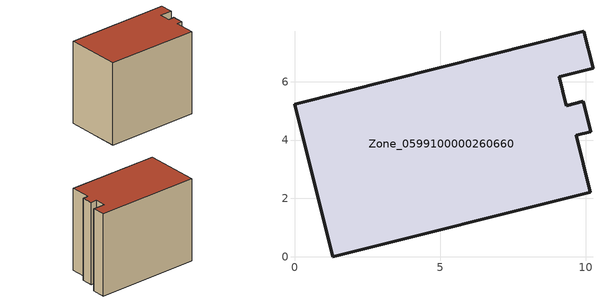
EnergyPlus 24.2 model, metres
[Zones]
Zone_0599100000260660
 floor ground (C_G): 9.92,7.73 10.24,6.47 9.08,6.18 9.33,5.18 9.91,5.33 10.17,4.29 9.66,4.16 10.15,2.21 1.32,0 0,5.23 z0
 wall outside (C_F): 1.32,0 10.15,2.21 9.66,4.16 10.17,4.29 9.91,5.33 9.33,5.18 9.08,6.18 10.24,6.47 9.92,7.73 0,5.23 1.32,0 z0:8.13
 roof outside (C_R): 10.24,6.47 9.92,7.73 0,5.23 1.32,0 10.15,2.21 9.66,4.16 10.17,4.29 9.91,5.33 9.33,5.18 9.08,6.18 z8.13
[BUILDING]
Pand.0599100000260660: North Axis=0; Terrain=City; Loads Convergence Tolerance Value=0.04; Temperature Convergence Tolerance Value=0.4; Solar Distribution=FullExterior; Maximum Number of Warmup Days=25; Minimum Number of Warmup Days=1
[Site:Location]
Rotterdam.The.Hague.AP_ZH_NLD Design_Conditions: Latitude=51.96; Longitude=4.45; Time Zone=1; Elevation=-4.5
[SITE:GROUNDTEMPERATURE:BUILDINGSURFACE]
18, 18, 18, 18, 18, 18, 18, 18, 18, 18, 18, 18
[MATERIAL] Thermal Absorptance=0.9; Solar Absorptance=0.7; Visible Absorptance=0.7
Name | Roughness | Thickness | Conductivity | Density | Specific Heat
G.TI.1975-1991 | MediumSmooth | 0.15 | 0.288461 | 540 | 1210
F.TI.1975-1991 | Rough | 0.3 | 0.230769 | 1920 | 840
R.TI.1975-1991 | MediumRough | 0.2 | 0.153846 | 1500 | 1000
[CONSTRUCTION]
C_G: G.TI.1975-1991
C_F: F.TI.1975-1991
C_R: R.TI.1975-1991
[ZONE]
Zone_0599100000260660: Type=1; Multiplier=1; Ceiling Height=Autocalculate; Volume=Autocalculate; Floor Area=autocalculate; Part of Total Floor Area=Yes
[ZONEINFILTRATION:DESIGNFLOWRATE]
Infil_Zone_0599100000260660: Zone or ZoneList or Space or SpaceList=Zone_0599100000260660; Schedule=AlwaysOn; Design Flow Rate Calculation Method=Flow/Area; Flow Rate per Floor Area=0.003; Constant Term Coefficient=1; Temperature Term Coefficient=0; Velocity Term Coefficient=0; Velocity Squared Term Coefficient=0
[HVACTEMPLATE:ZONE:IDEALLOADSAIRSYSTEM]
Zone_0599100000260660: Maximum Heating Supply Air Temperature=50; Minimum Cooling Supply Air Temperature=13; Maximum Heating Supply Air Humidity Ratio=0.0156; Minimum Cooling Supply Air Humidity Ratio=0.0077; Heating Limit=NoLimit; Cooling Limit=NoLimit; Dehumidification Control Type=ConstantSensibleHeatRatio; Cooling Sensible Heat Ratio=0.7; Dehumidification Setpoint=60; Humidification Control Type=None; Humidification Setpoint=30; Outdoor Air Method=None; Outdoor Air Flow Rate per Person=0.00944; Outdoor Air Flow Rate per Zone Floor Area=0; Outdoor Air Flow Rate per Zone=0; Demand Controlled Ventilation Type=None; Outdoor Air Economizer Type=NoEconomizer; Heat Recovery Type=None; Sensible Heat Recovery Effectiveness=0.7; Latent Heat Recovery Effectiveness=0.65
[ZONECONTROL:THERMOSTAT]
ThermostatControl_Zone_0599100000260660: Zone or ZoneList=Zone_0599100000260660; Control Type Schedule=DualSetpointControlType; Control 1=Thermostat_Zone_0599100000260660; Temperature Difference Between Cutout And Setpoint=0
[THERMOSTATSETPOINT:DUALSETPOINT]
Thermostat_Zone_0599100000260660: Heating Setpoint Temperature Schedule=HeatingSetpoint_Zone_0599100000260660; Cooling Setpoint Temperature Schedule=CoolingSetpoint_Zone_0599100000260660
[SCHEDULE:COMPACT]
HeatingSetpoint_Zone_0599100000260660: Through: 12/31, For: AllDays, Until: 24:00, 21
CoolingSetpoint_Zone_0599100000260660: Through: 12/31, For: AllDays, Until: 24:00, 24
DualSetpointControlType: Through: 12/31, For: AllDays, Until: 24:00, 4
AlwaysOn: Through: 12/31, For: AllDays, Until: 24:00, 1
